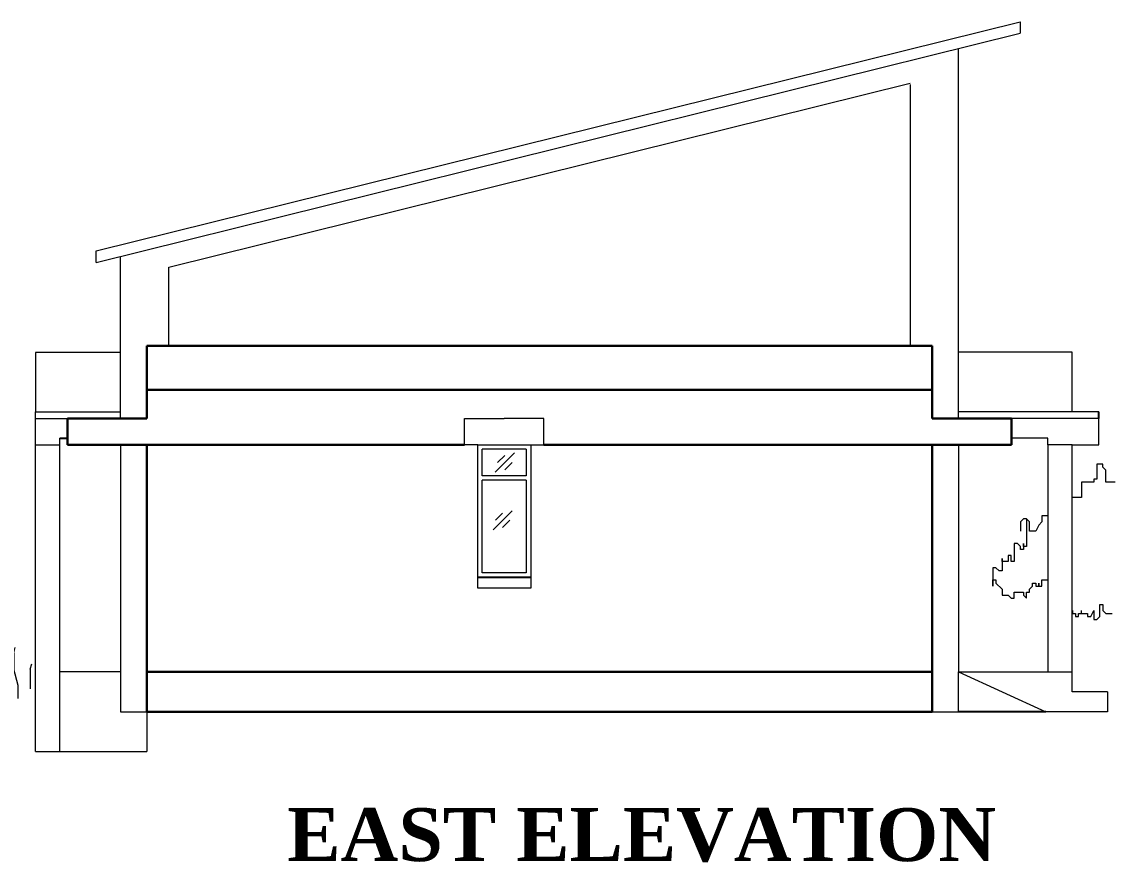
# Model space of a CAD drawing. Header units: inches. Extents: x -6800 to 96653, y -25814 to 17379.
# Drawn here: x 35333.1 to 35825.7, y 61.4 to 442.6 of the extents above; entities that cross this region are included whole.
import ezdxf

# ---------------------------------------------------------------- set-up
doc = ezdxf.new("R2010")
doc.units = ezdxf.units.IN
doc.header["$MEASUREMENT"] = 0
for name, color, linetype, lineweight in [('chajja elev', 4, 'Continuous', 20), ('ele back', 51, 'Continuous', 15), ('ele front', 30, 'Continuous', 30), ('JARDINERIA', 76, 'Continuous', 15), ('JARDINES', 96, 'Continuous', 0), ('Opening elevation', 130, 'Continuous', 9), ('Win ele', 211, 'Continuous', 15)]:
    doc.layers.add(name, color=color, linetype=linetype, lineweight=lineweight)
doc.styles.get("Standard").update_dxf_attribs({"font": 'arial.ttf'})

msp = doc.modelspace()

# ---------------------------------------------------------------- hatches: boundary and pattern name
at = {"layer": 'JARDINES', "transparency": 33554483}
h = msp.add_hatch(dxfattribs=at)
h.set_pattern_fill('PANEL', color=256, scale=74.108264, angle=90, style=0, pattern_type=2)
h.set_pattern_definition([(90, (-81618.87, -19030.326), (-74.108264, 0), [14.821653, -22.23248, 7.410826, -29.643306]), (90, (-81620.726, -18978.45), (-74.108264, 0), [14.821653, -59.28661]), (90, (-81624.43, -18985.86), (-74.108264, 0), [7.410826, -66.69744]), (90, (-81626.284, -19026.62), (-74.108264, 0), [3.705413, -51.875785, 3.705413, -14.821653]), (90, (-81629.99, -19000.68), (-74.108264, 0), [14.821653, -22.23248, 3.705413, -33.34872]), (90, (-81631.84, -19019.21), (-74.108264, 0), [11.11624, -62.992025]), (90, (-81633.695, -19000.68), (-74.108264, 0), [22.23248, -51.875785]), (90, (-81635.55, -19022.915), (-74.108264, 0), [14.821653, -59.28661]), (90, (-81637.4, -18993.27), (-74.108264, 0), [37.05413, -37.05413]), (90, (-81641.106, -19015.504), (-74.108264, 0), [7.410826, -22.23248, 14.821653, -29.643306]), (90, (-81642.96, -18963.63), (-74.108264, 0), [14.821653, -59.28661]), (90, (-81644.81, -18978.45), (-74.108264, 0), [7.410826, -66.69744]), (90, (-81646.664, -18993.27), (-74.108264, 0), [7.410826, -66.69744]), (90, (-81648.52, -19030.326), (-74.108264, 0), [14.821653, -59.28661]), (90, (-81650.37, -18993.27), (-74.108264, 0), [14.821653, -59.28661]), (90, (-81654.075, -18993.27), (-74.108264, 0), [14.821653, -14.821653, 14.821653, -29.643306]), (90, (-81657.78, -19008.09), (-74.108264, 0), [7.410826, -37.054132, 14.821653, -14.821653]), (90, (-81659.63, -18993.27), (-74.108264, 0), [22.23248, -51.875785]), (90, (-81663.34, -18993.27), (-74.108264, 0), [14.821653, -59.28661]), (90, (-81665.19, -19022.915), (-74.108264, 0), [22.23248, -29.643306, 7.410826, -14.821653]), (90, (-81668.9, -19022.915), (-74.108264, 0), [37.05413, -37.05413]), (90, (-81670.75, -18978.45), (-74.108264, 0), [7.410826, -66.69744]), (90, (-81672.6, -19000.68), (-74.108264, 0), [14.821653, -59.28661]), (90, (-81674.455, -19015.504), (-74.108264, 0), [7.410826, -29.643306, 7.410826, -29.643306]), (90, (-81676.31, -19022.915), (-74.108264, 0), [7.410826, -22.23248, 14.821653, -29.643306]), (90, (-81678.16, -19008.09), (-74.108264, 0), [7.410826, -37.054132, 7.410826, -22.23248]), (90, (-81680.01, -18993.27), (-74.108264, 0), [22.23248, -51.875785]), (90, (-81683.72, -19022.915), (-74.108264, 0), [14.821653, -59.28661]), (90, (-81685.57, -18985.86), (-74.108264, 0), [7.410826, -66.69744]), (90, (-81687.42, -18971.04), (-74.108264, 0), [7.410826, -66.69744]), (104.036243, (-81624.432, -18978.45), (3e-09, 74.1082644), [7.63315, -297.923043]), (104.036243, (-81641.106, -18971.04), (3e-09, 74.1082644), [7.63315, -297.923043]), (104.036243, (-81685.571, -18978.45), (3e-09, 74.1082644), [7.63315, -297.923043]), (104.036243, (-81657.78, -19000.683), (3e-09, 74.1082644), [7.63315, -297.923043]), (104.036243, (-81668.897, -18985.861), (3e-09, 74.1082644), [7.63315, -297.923043]), (104.036243, (-81663.338, -18978.45), (3e-09, 74.1082644), [7.63315, -297.923043]), (104.036243, (-81676.307, -19015.504), (3e-09, 74.1082644), [7.63315, -297.923043]), (104.036243, (-81672.602, -18985.861), (3e-09, 74.1082644), [7.63315, -297.923043]), (104.036243, (-81644.811, -18971.04), (3e-09, 74.1082644), [15.266302, -290.28989]), (104.036243, (-81650.37, -18978.45), (3e-09, 74.1082644), [15.266302, -290.28989]), (104.036243, (-81654.075, -18978.45), (3e-09, 74.1082644), [15.266302, -290.28989]), (255.963757, (-81629.99, -19000.683), (3e-09, -74.1082644), [7.633151, -15.266302, 7.633151, -275.02359]), (255.963757, (-81641.106, -19015.504), (3e-09, -74.1082644), [7.63315, -297.923043]), (255.963757, (-81674.455, -19015.504), (3e-09, -74.1082644), [15.266302, -290.28989]), (284.036243, (-81620.726, -18978.45), (-3e-09, -74.1082644), [7.63315, -297.923043]), (75.963757, (-81620.726, -18963.629), (-3e-09, 74.1082644), [7.63315, -297.923043]), (75.963757, (-81646.664, -18985.861), (-3e-09, 74.1082644), [7.63315, -297.923043]), (75.963757, (-81659.633, -18971.04), (-3e-09, 74.1082644), [7.63315, -297.923043]), (75.963757, (-81665.191, -19000.683), (-3e-09, 74.1082644), [7.63315, -297.923043]), (75.963757, (-81674.455, -19008.094), (-3e-09, 74.1082644), [7.63315, -297.923043]), (75.963757, (-81678.16, -19000.683), (-3e-09, 74.1082644), [7.63315, -297.923043]), (75.963757, (-81665.191, -19000.683), (-3e-09, 74.1082644), [7.63315, -297.923043]), (75.963757, (-81676.307, -18978.45), (-3e-09, 74.1082644), [30.532605, -275.02359]), (75.963757, (-81626.284, -19022.915), (-3e-09, 74.1082644), [30.532605, -275.02359]), (75.963757, (-81631.842, -19015.504), (-3e-09, 74.1082644), [30.532605, -275.02359]), (75.963757, (-81635.548, -19008.094), (-3e-09, 74.1082644), [7.633151, -15.266302, 15.266302, -267.390438]), (75.963757, (-81641.106, -19008.094), (-3e-09, 74.1082644), [15.266302, -15.266302, 15.266302, -259.757287]), (75.963757, (-81648.517, -19015.504), (-3e-09, 74.1082644), [30.532605, -275.02359]), (75.963757, (-81654.075, -19022.915), (-3e-09, 74.1082644), [30.532605, -275.02359]), (75.963757, (-81657.78, -19022.915), (-3e-09, 74.1082644), [30.532605, -275.02359]), (75.963757, (-81680.013, -18971.04), (-3e-09, 74.1082644), [7.63315, -297.923043]), (75.963768, (-81687.424, -18963.629), (-1.42e-05, 74.1082644), [15.266302, -290.28989]), (75.963768, (-81683.718, -19008.094), (-1.42e-05, 74.1082644), [15.266302, -290.28989]), (75.963758, (-81618.873, -19015.504), (-1.3e-06, 74.1082644), [30.532605, -275.02359]), (75.963758, (-81670.75, -18971.04), (-1.3e-06, 74.1082644), [22.899454, -282.65674]), (75.963758, (-81665.191, -18963.629), (-1.3e-06, 74.1082644), [45.798907, -259.757287])])
h.paths.add_polyline_path([(35330.15, 161.54), (35328.8, 162.88), (35328.8, 164.23), (35328.13, 166.25), (35327.45, 167.6), (35319.36, 167.6), (35317.34, 168.27), (35317.34, 177.04), (35318.01, 178.38), (35319.36, 179.73), (35319.36, 189.84), (35318.01, 190.51), (35317.34, 192.54), (35316.66, 193.88), (35315.32, 195.23), (35313.97, 195.91), (35310.59, 195.91), (35309.25, 195.23), (35307.9, 194.56), (35305.87, 193.21), (35304.53, 190.51), (35303.18, 189.17), (35302.5, 187.82), (35302.5, 181.75), (35300.48, 181.08), (35300.48, 175.69), (35299.8, 173.67), (35299.8, 172.32), (35299.13, 170.97), (35299.13, 169.62), (35297.78, 168.27), (35296.43, 168.27), (35294.41, 169.62), (35292.39, 169.62), (35289.69, 170.97), (35288.34, 171.64), (35288.34, 179.73), (35287.67, 181.75), (35286.32, 183.77), (35284.97, 184.45), (35280.25, 184.45), (35278.9, 183.77), (35276.88, 182.43), (35275.53, 182.43), (35272.83, 179.73), (35272.83, 177.04), (35271.48, 177.04), (35270.13, 176.36), (35268.11, 176.36), (35266.76, 175.01), (35266.76, 162.88), (35258.67, 162.88), (35257.32, 163.56), (35253.27, 163.56), (35252.6, 164.9), (35252.6, 174.34), (35251.92, 175.69), (35251.92, 177.04), (35250.57, 178.38), (35249.9, 179.73), (35245.85, 179.73), (35244.5, 178.38), (35244.5, 174.34), (35243.16, 173.67), (35241.13, 172.32), (35239.78, 172.32), (35239.78, 162.21), (35239.11, 160.86), (35239.11, 159.51), (35237.76, 158.17), (35233.71, 158.17), (35232.37, 158.84), (35231.02, 159.51), (35229.67, 160.86), (35229.67, 162.21), (35227.65, 162.21), (35226.3, 162.88), (35224.27, 162.88), (35221.58, 164.23), (35221.58, 177.04), (35220.9, 178.38), (35218.2, 179.73), (35216.86, 180.41), (35215.51, 180.41), (35213.48, 179.73), (35212.13, 179.73), (35212.13, 175.69), (35211.46, 174.34), (35210.11, 173.67), (35208.09, 173.67), (35206.74, 174.34), (35205.39, 174.34), (35205.39, 181.08), (35204.04, 181.75), (35202.69, 182.43), (35202.02, 183.77), (35191.9, 183.77), (35189.21, 181.08), (35187.86, 179.73), (35187.18, 178.38), (35186.51, 177.04), (35186.51, 168.27), (35185.83, 166.93), (35180.44, 166.93), (35179.09, 167.6), (35177.74, 168.27), (35176.39, 168.95), (35175.04, 169.62), (35173.69, 170.97), (35173.69, 175.69), (35172.35, 177.04), (35172.35, 179.06), (35171, 179.73), (35170.32, 181.08), (35168.97, 181.75), (35167.62, 181.75), (35166.28, 181.08), (35164.25, 180.41), (35162.9, 179.73), (35162.9, 175.01), (35162.23, 173.67), (35161.56, 172.32), (35161.56, 170.3), (35160.88, 168.95), (35156.83, 168.95), (35154.81, 169.62), (35153.46, 169.62), (35152.11, 170.3), (35150.76, 170.3), (35149.42, 172.32), (35148.07, 173.67), (35141.32, 173.67), (35139.97, 174.34), (35138.63, 175.69), (35138.63, 185.12), (35137.28, 186.47), (35136.6, 187.82), (35134.58, 187.82), (35133.23, 185.8), (35131.88, 184.45), (35131.21, 183.1), (35129.86, 182.43), (35129.18, 181.08), (35129.18, 179.73), (35128.51, 178.38), (35125.81, 177.04), (35124.46, 175.69), (35124.46, 166.25), (35113, 166.25), (35110.98, 166.93), (35109.63, 167.6), (35108.28, 168.27), (35106.26, 168.95), (35104.91, 169.62), (35104.23, 170.97), (35104.23, 173.67), (35104.91, 175.01), (35104.91, 182.43), (35106.26, 183.77), (35106.26, 189.17), (35104.91, 191.86), (35104.23, 193.21), (35102.88, 193.88), (35100.19, 193.88), (35098.84, 193.21), (35098.84, 190.51), (35098.16, 189.17), (35098.16, 186.47), (35097.49, 185.12), (35096.14, 184.45), (35095.47, 183.1), (35094.79, 181.75), (35094.12, 179.73), (35093.44, 178.38), (35092.09, 177.71), (35090.07, 177.04), (35088.72, 176.36), (35087.37, 174.34), (35084.67, 172.99), (35084, 171.64), (35084, 168.27), (35083.33, 166.93), (35078.61, 166.93), (35077.26, 167.6), (35077.26, 168.95), (35076.58, 170.3), (35074.56, 170.3), (35073.21, 171.64), (35072.54, 172.99), (35072.54, 185.12), (35071.86, 186.47), (35067.82, 186.47), (35067.14, 185.12), (35066.47, 183.77), (35065.79, 182.43), (35065.12, 181.08), (35065.12, 179.73), (35063.77, 178.38), (35063.77, 177.04), (35063.09, 175.69), (35063.09, 168.27), (35062.42, 166.93), (35061.07, 164.23), (35058.37, 162.88), (35058.37, 144.69), (35065.12, 144.69), (35066.47, 145.36), (35072.54, 145.36), (35073.88, 144.69), (35075.23, 144.01), (35076.58, 144.01), (35077.93, 143.34), (35077.93, 141.99), (35108.28, 141.99), (35108.28, 143.34), (35111.65, 143.34), (35112.32, 144.69), (35137.95, 144.69), (35140.65, 146.03), (35142, 146.71), (35144.02, 147.38), (35145.37, 148.73), (35148.74, 148.73), (35150.09, 149.4), (35158.18, 149.4), (35159.53, 148.73), (35159.53, 144.69), (35160.21, 143.34), (35160.21, 141.99), (35160.88, 140.64), (35162.23, 139.3), (35163.58, 138.62), (35179.09, 138.62), (35180.44, 139.3), (35183.14, 139.3), (35184.48, 139.97), (35201.34, 139.97), (35202.69, 139.3), (35204.72, 139.3), (35206.06, 138.62), (35207.41, 138.62), (35208.76, 137.95), (35210.11, 137.27), (35211.46, 137.27), (35212.13, 135.93), (35213.48, 135.25), (35214.83, 135.25), (35216.18, 134.58), (35217.53, 134.58), (35220.23, 133.23), (35235.74, 133.23), (35239.78, 135.25), (35241.13, 135.93), (35243.83, 135.93), (35245.18, 137.27), (35268.11, 137.27), (35268.78, 135.93), (35292.39, 135.93), (35294.41, 137.27), (35297.11, 138.62), (35299.13, 139.97), (35300.48, 140.64), (35301.83, 141.32), (35302.5, 142.67), (35305.2, 142.67), (35306.55, 143.34), (35315.32, 143.34), (35317.34, 141.99), (35320.71, 141.99), (35322.73, 141.32), (35324.08, 140.64), (35325.43, 139.97), (35326.11, 138.62), (35328.13, 137.27), (35332.18, 135.25), (35334.2, 139.97), (35336.9, 139.97), (35338.24, 140.64), (35339.59, 141.32), (35339.59, 145.36), (35338.92, 147.38), (35338.92, 148.73), (35338.24, 150.08), (35337.57, 151.43), (35334.87, 152.77), (35333.52, 152.77), (35332.18, 153.45), (35331.5, 154.8), (35330.15, 156.14)])

# ---------------------------------------------------------------- linework, layer by layer
at = {"transparency": 33554585}
for p, q in [((35821.33, 262.65), (35821.33, 265.65)), ((35350.33, 253.65), (35353.83, 253.65)), ((35797.36, 129.65), (35757.83, 129.65))]:
    msp.add_line(p, q, dxfattribs=at)
at = {"transparency": 33554687}
for p, q in [((35384.33, 250.65), (35377.83, 250.65)), ((35395.33, 250.65), (35384.33, 250.65))]:
    msp.add_line(p, q, dxfattribs=at)
at = {"lineweight": 25, "transparency": 33554687}
msp.add_line((35539.83, 190.65), (35563.83, 190.65), dxfattribs=at)
at = {"layer": 'chajja elev', "transparency": 33554687}
for p, q in [((35533.83, 250.65), (35533.83, 262.65)), ((35533.83, 262.65), (35551.83, 262.65)), ((35569.83, 262.65), (35551.83, 262.65)), ((35569.83, 250.65), (35569.83, 262.65)), ((35539.83, 250.65), (35533.83, 250.65)), ((35539.83, 250.65), (35569.83, 250.65)), ((35539.83, 185.65), (35539.83, 190.65)), ((35563.83, 190.65), (35539.83, 190.65)), ((35563.83, 190.65), (35563.83, 185.65)), ((35563.83, 185.65), (35539.83, 185.65))]:
    msp.add_line(p, q, dxfattribs=at)
at = {"layer": 'ele back', "transparency": 33554641}
for p, q in [((35366.87, 338.65), (35785.69, 442.56)), ((35785.69, 442.56), (35785.69, 437.31)), ((35366.87, 333.41), (35785.69, 437.31)), ((35757.83, 262.65), (35757.83, 430.4)), ((35399.83, 331.28), (35735.83, 414.64)), ((35735.83, 414.03), (35735.83, 295.51)), ((35366.87, 333.41), (35366.87, 338.65)), ((35377.83, 262.65), (35377.83, 336.13)), ((35399.83, 295.51), (35399.83, 331.28)), ((35377.83, 292.58), (35339.33, 292.58)), ((35339.33, 292.58), (35339.33, 265.65)), ((35809.33, 292.65), (35757.83, 292.65)), ((35809.33, 265.65), (35809.33, 292.65)), ((35339.33, 262.65), (35339.33, 265.65)), ((35339.33, 265.65), (35377.83, 265.65)), ((35339.33, 250.65), (35339.33, 262.65)), ((35339.33, 262.65), (35353.83, 262.65)), ((35821.33, 265.65), (35757.83, 265.65)), ((35821.33, 262.65), (35781.83, 262.65)), ((35821.33, 250.65), (35821.33, 262.65)), ((35350.33, 111.65), (35350.33, 253.65)), ((35798.33, 253.65), (35781.83, 253.65)), ((35798.33, 250.65), (35798.33, 253.65)), ((35339.33, 111.65), (35339.33, 250.65)), ((35339.33, 250.65), (35350.33, 250.65)), ((35377.83, 250.65), (35377.83, 129.65)), ((35757.83, 250.65), (35757.83, 147.65)), ((35809.33, 250.65), (35798.33, 250.65)), ((35798.33, 250.65), (35798.33, 147.65)), ((35809.33, 147.65), (35809.33, 250.65)), ((35809.33, 250.65), (35821.33, 250.65)), ((35377.83, 147.65), (35350.33, 147.65)), ((35757.83, 129.65), (35757.83, 147.65)), ((35757.83, 147.65), (35809.33, 147.65)), ((35757.83, 147.65), (35797.36, 129.65)), ((35809.33, 138.65), (35809.33, 147.65)), ((35825.33, 138.65), (35809.33, 138.65)), ((35825.33, 138.65), (35825.33, 129.65)), ((35377.83, 129.65), (35389.83, 129.65)), ((35389.83, 129.65), (35389.83, 111.65)), ((35745.83, 129.65), (35757.83, 129.65)), ((35825.33, 129.65), (35797.36, 129.65)), ((35339.33, 111.65), (35383.33, 111.65)), ((35383.33, 111.65), (35389.83, 111.65))]:
    msp.add_line(p, q, dxfattribs=at)
at = {"layer": 'ele front', "transparency": 33554687}
for p, q in [((35389.83, 262.65), (35389.83, 295.51)), ((35389.83, 295.51), (35745.83, 295.51)), ((35745.83, 295.51), (35745.83, 262.65)), ((35745.83, 275.65), (35389.83, 275.65)), ((35377.83, 262.65), (35353.83, 262.65)), ((35353.83, 262.65), (35353.83, 250.65)), ((35377.83, 262.65), (35389.83, 262.65)), ((35745.83, 262.65), (35781.83, 262.65)), ((35781.83, 262.65), (35781.83, 250.65)), ((35353.83, 250.65), (35377.83, 250.65)), ((35399.83, 250.65), (35377.83, 250.65)), ((35533.83, 250.65), (35384.33, 250.65)), ((35389.83, 250.65), (35389.83, 129.65)), ((35781.83, 250.65), (35569.83, 250.65)), ((35745.83, 250.65), (35745.83, 129.65)), ((35745.83, 147.65), (35389.83, 147.65)), ((35389.83, 129.65), (35745.83, 129.65))]:
    msp.add_line(p, q, dxfattribs=at)
at = {"layer": 'JARDINERIA'}
for p, q in [((35820.47, 241.97), (35820.47, 235.05)), ((35823.24, 241.97), (35820.47, 241.97)), ((35823.24, 240.59), (35823.24, 241.97)), ((35824.63, 239.2), (35823.24, 240.59)), ((35824.63, 233.67), (35824.63, 239.2)), ((35813.55, 233.67), (35813.55, 226.75)), ((35819.09, 233.67), (35813.55, 233.67)), ((35820.47, 235.05), (35819.09, 235.05)), ((35819.09, 235.05), (35819.09, 233.67)), ((35828.78, 233.67), (35824.63, 233.67)), ((35813.55, 226.75), (35809.33, 226.75)), ((35787.23, 217.06), (35785.85, 215.68)), ((35788.62, 217.06), (35787.23, 217.06)), ((35788.62, 217.06), (35788.62, 204.61)), ((35790, 215.68), (35788.62, 217.06)), ((35798.31, 218.45), (35795.54, 218.45)), ((35795.54, 218.45), (35795.54, 215.68)), ((35785.85, 215.68), (35785.85, 211.53)), ((35790, 211.53), (35790, 215.68)), ((35794.16, 214.29), (35792.77, 211.53)), ((35795.54, 215.68), (35794.16, 214.29)), ((35792.77, 211.53), (35790, 211.53)), ((35784.46, 205.99), (35783.08, 205.99)), ((35783.08, 205.99), (35783.08, 197.69)), ((35785.85, 204.61), (35784.46, 205.99)), ((35785.85, 203.22), (35785.85, 204.61)), ((35787.23, 203.22), (35785.85, 203.22)), ((35787.23, 204.61), (35787.23, 205.99)), ((35787.23, 205.99), (35787.23, 203.22)), ((35788.62, 204.61), (35787.23, 204.61)), ((35777.54, 197.69), (35777.54, 199.07)), ((35777.54, 199.07), (35777.54, 193.54)), ((35780.31, 197.69), (35777.54, 197.69)), ((35781.69, 200.46), (35780.31, 200.46)), ((35780.31, 200.46), (35780.31, 197.69)), ((35781.69, 197.69), (35781.69, 200.46)), ((35783.08, 197.69), (35781.69, 197.69)), ((35774.77, 194.92), (35773.38, 194.92)), ((35773.38, 194.92), (35773.38, 186.62)), ((35776.15, 193.54), (35774.77, 194.92)), ((35777.54, 193.54), (35776.15, 193.54)), ((35773.38, 186.62), (35773.38, 189.39)), ((35773.38, 189.39), (35774.77, 189.39)), ((35774.77, 189.39), (35774.77, 188)), ((35774.77, 188), (35777.54, 185.24)), ((35791.39, 186.62), (35791.39, 188)), ((35791.39, 188), (35792.77, 188)), ((35792.77, 188), (35792.77, 186.62)), ((35794.16, 186.62), (35794.16, 188)), ((35794.16, 188), (35794.16, 186.62)), ((35795.54, 186.62), (35795.54, 189.39)), ((35795.54, 189.39), (35798.31, 189.39)), ((35777.54, 185.24), (35777.54, 182.47)), ((35777.54, 182.47), (35780.31, 182.47)), ((35780.31, 182.47), (35781.69, 181.08)), ((35783.08, 183.85), (35787.23, 183.85)), ((35783.08, 181.08), (35783.08, 183.85)), ((35787.23, 183.85), (35787.23, 182.47)), ((35787.23, 182.47), (35788.62, 181.08)), ((35788.62, 181.08), (35788.62, 183.85)), ((35788.62, 183.85), (35790, 183.85)), ((35790, 185.24), (35791.39, 186.62)), ((35790, 183.85), (35790, 185.24)), ((35792.77, 186.62), (35794.16, 186.62)), ((35794.16, 186.62), (35795.54, 186.62)), ((35781.69, 181.08), (35783.08, 181.08)), ((35821.86, 172.78), (35821.86, 178.32)), ((35821.86, 178.32), (35823.24, 178.32)), ((35823.24, 178.32), (35823.24, 175.55)), ((35809.39, 175.55), (35809.39, 174.17)), ((35809.39, 174.17), (35810.78, 174.17)), ((35810.78, 174.17), (35810.78, 172.78)), ((35810.78, 172.78), (35812.16, 172.78)), ((35812.16, 172.78), (35812.16, 174.17)), ((35812.16, 174.17), (35813.55, 174.17)), ((35813.55, 174.17), (35813.55, 175.55)), ((35813.55, 174.17), (35816.32, 174.17)), ((35816.32, 174.17), (35816.32, 172.78)), ((35816.32, 172.78), (35817.7, 172.78)), ((35817.7, 172.78), (35819.09, 175.55)), ((35819.09, 175.55), (35819.09, 171.4)), ((35820.47, 171.4), (35821.86, 172.78)), ((35823.24, 175.55), (35824.63, 174.17)), ((35824.63, 174.17), (35827.4, 174.17)), ((35819.09, 171.4), (35820.47, 171.4))]:
    msp.add_line(p, q, dxfattribs=at)
at = {"layer": 'Opening elevation', "lineweight": 5, "transparency": 33554526}
for p, q in [((35547.74, 238.3), (35556.42, 246.97)), ((35548.81, 242.63), (35552.08, 245.9)), ((35552.08, 239.37), (35555.35, 242.63)), ((35546.78, 212.11), (35555.45, 220.78)), ((35547.85, 216.44), (35551.11, 219.71)), ((35551.11, 213.18), (35554.38, 216.44))]:
    msp.add_line(p, q, dxfattribs=at)
at = {"layer": 'Win ele'}
for p, q in [((35539.83, 190.65), (35539.83, 250.65)), ((35561.83, 248.65), (35541.83, 248.65)), ((35541.83, 236.65), (35541.83, 248.65)), ((35561.83, 248.65), (35561.83, 236.65)), ((35563.83, 250.65), (35563.83, 190.65)), ((35561.83, 236.65), (35541.83, 236.65)), ((35561.83, 234.65), (35541.83, 234.65)), ((35541.83, 192.65), (35541.83, 234.65)), ((35561.83, 234.65), (35561.83, 192.65)), ((35561.83, 192.65), (35541.83, 192.65))]:
    msp.add_line(p, q, dxfattribs=at)

# ---------------------------------------------------------------- texts
at = {"transparency": 33554687, "insert": (35453.49, 85.91), "char_height": 24, "attachment_point": 1}
msp.add_mtext_dynamic_manual_height_columns('{\\fTimes New Roman|b1|i0|c0|p18;EAST ELEVATION}', width=405.7292, gutter_width=1, heights=[0], dxfattribs=at)

doc.saveas('drawing.dxf')
